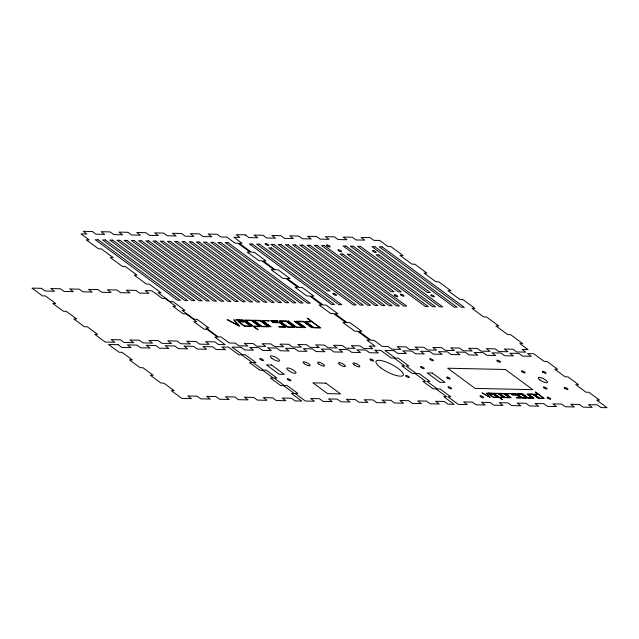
<?xml version="1.0" encoding="UTF-8"?>
<svg xmlns="http://www.w3.org/2000/svg" width="639" height="639" viewBox="0 0 639 639"><rect width="100%" height="100%" fill="white"/><g stroke="black" fill="none" stroke-linecap="round" stroke-linejoin="round"><path stroke-width="0.96" d="M92.32 231.51L83.254 231.31L86.912 234.002L80.945 233.874L89.172 239.921L86.281 239.857L98.438 248.795L101.321 248.859L113.111 257.533L110.227 257.469L122.376 266.407L125.268 266.471L137.05 275.145L134.166 275.082L146.323 284.02L149.207 284.083L160.996 292.758L158.105 292.694L170.262 301.632L173.145 301.696L184.935 310.37L182.051 310.306L194.2 319.252L197.092 319.316L208.873 327.983L205.99 327.919L218.147 336.865L221.03 336.929L229.249 342.975L235.216 343.103L238.874 345.795L247.932 345.995L244.274 343.303L253.052 343.502L256.71 346.186L265.776 346.394L262.118 343.702L270.896 343.894L274.546 346.586L283.612 346.785L279.954 344.094L288.732 344.285L292.39 346.977L301.456 347.177L297.798 344.485L306.568 344.685L310.227 347.368L319.292 347.568L315.634 344.884L324.412 345.076L328.071 347.768L337.136 347.967L333.478 345.276L342.248 345.467L345.907 348.159L354.972 348.359L351.314 345.667L360.092 345.859L363.751 348.551L372.809 348.75L369.158 346.066L375.117 346.194L366.898 340.148L369.781 340.212L357.624 331.266L354.741 331.202L342.951 322.535L345.843 322.599L333.686 313.653L330.802 313.589L319.013 304.923L321.896 304.987L309.747 296.041L306.856 295.977L295.074 287.31L297.958 287.374L285.801 278.428L282.917 278.364L271.128 269.698L274.019 269.762L261.862 260.816L258.979 260.752L247.189 252.078L250.073 252.141L237.924 243.203L235.032 243.139L226.813 237.093L220.854 236.957L217.196 234.273L208.13 234.074L211.789 236.757L203.01 236.566L199.352 233.874L190.294 233.674L193.944 236.366L185.174 236.174L181.516 233.483L172.45 233.283L176.108 235.975L167.33 235.775L163.672 233.091L154.614 232.892L158.272 235.575L149.494 235.384L145.836 232.692L136.77 232.492L140.428 235.184L131.65 234.992L128 232.3L118.934 232.101L122.592 234.793L113.814 234.601L110.156 231.909L101.09 231.709L104.748 234.393L95.978 234.201L92.32 231.51M245.256 234.888L236.19 234.689L239.849 237.381L233.882 237.245L242.109 243.299L239.218 243.235L251.375 252.173L254.258 252.237L266.048 260.912L263.164 260.848L275.313 269.786L278.197 269.85L289.986 278.524L287.103 278.46L299.26 287.398L302.143 287.462L313.933 296.137L311.041 296.073L323.198 305.011L326.082 305.075L337.871 313.749L334.988 313.685L347.137 322.623L350.02 322.687L361.81 331.361L358.926 331.298L371.083 340.236L373.967 340.299L382.186 346.354L388.153 346.482L391.803 349.174L400.869 349.373L397.21 346.681L405.989 346.873L409.647 349.565L418.713 349.765L415.054 347.073L423.825 347.273L427.483 349.964L436.549 350.164L432.891 347.472L441.669 347.664L445.327 350.356L454.393 350.555L450.735 347.864L459.505 348.055L463.163 350.747L472.229 350.947L468.571 348.255L477.349 348.455L481.007 351.138L490.065 351.346L486.415 348.654L495.185 348.846L498.843 351.538L507.909 351.738L504.251 349.046L513.029 349.237L516.687 351.929L525.745 352.129L522.087 349.437L528.054 349.573L519.834 343.526L522.718 343.59L510.561 334.644L507.678 334.58L495.888 325.906L498.771 325.97L486.622 317.032L483.739 316.968L471.949 308.294L474.833 308.357L462.684 299.419L459.792 299.356L448.011 290.681L450.894 290.745L438.737 281.807L435.854 281.743L424.064 273.069L426.948 273.133L414.799 264.195L411.915 264.131L400.126 255.456L403.009 255.52L390.86 246.582L387.969 246.518L379.75 240.472L373.791 240.336L370.133 237.644L361.067 237.444L364.725 240.136L355.947 239.944L352.289 237.253L343.223 237.053L346.881 239.745L338.111 239.553L334.453 236.861L325.387 236.662L329.045 239.345L320.267 239.154L316.609 236.462L307.551 236.262L311.201 238.954L302.431 238.762L298.772 236.071L289.707 235.871L293.365 238.563L284.587 238.371L280.928 235.679L271.871 235.479L275.529 238.171L266.751 237.972L263.092 235.28L254.026 235.08L257.685 237.772L248.906 237.58L245.256 234.888M98.166 239.801L95.283 239.737L177.57 300.274L180.462 300.338L98.166 239.801M105.387 239.96L102.496 239.897L184.791 300.434L187.674 300.498L105.387 239.96M112.6 240.112L109.716 240.056L192.004 300.594L194.887 300.657L112.6 240.112M119.812 240.272L116.929 240.208L199.216 300.753L202.1 300.809L119.812 240.272M127.025 240.432L124.142 240.368L206.429 300.905L209.312 300.969L127.025 240.432M134.238 240.591L131.354 240.528L213.642 301.065L216.525 301.129L134.238 240.591M141.451 240.751L138.567 240.687L220.854 301.225L223.746 301.288L141.451 240.751M148.671 240.911L145.78 240.847L228.075 301.384L230.959 301.448L148.671 240.911M155.884 241.071L152.993 241.007L235.288 301.544L238.171 301.608L155.884 241.071M163.097 241.23L160.213 241.167L242.501 301.704L245.384 301.768L163.097 241.23M170.309 241.39L167.426 241.326L249.713 301.864L252.597 301.928L170.309 241.39M177.522 241.55L174.639 241.486L256.926 302.023L259.809 302.087L177.522 241.55M184.735 241.71L181.851 241.646L264.139 302.183L267.03 302.247L184.735 241.71M191.948 241.869L189.064 241.806L271.351 302.343L274.243 302.407L191.948 241.869M199.168 242.029L196.277 241.965L278.572 302.503L281.456 302.567L199.168 242.029M206.381 242.189L203.498 242.125L285.785 302.662L288.668 302.726L206.381 242.189M213.594 242.349L210.71 242.285L292.997 302.822L295.881 302.886L213.594 242.349M220.806 242.508L217.923 242.445L300.21 302.982L303.094 303.046L220.806 242.508M228.019 242.668L225.136 242.604L307.423 303.142L310.306 303.206L228.019 242.668M252.205 243.978L249.314 243.914L331.609 304.452L334.493 304.515L252.205 243.978M259.418 244.138L256.535 244.074L338.822 304.611L341.705 304.675L259.418 244.138M273.843 244.457L270.96 244.394L353.247 304.931L356.131 304.995L273.843 244.457M281.056 244.617L278.173 244.553L360.46 305.091L363.351 305.154L281.056 244.617M288.269 244.777L285.385 244.713L367.673 305.25L370.564 305.314L288.269 244.777M295.49 244.937L292.598 244.873L374.893 305.41L377.777 305.474L295.49 244.937M302.702 245.096L299.811 245.033L382.106 305.57L384.99 305.634L302.702 245.096M309.915 245.256L307.032 245.192L389.319 305.73L392.202 305.793L309.915 245.256M317.128 245.416L314.244 245.352L396.531 305.889L399.415 305.953L317.128 245.416M324.34 245.576L321.457 245.512L403.744 306.049L406.628 306.113L324.34 245.576M345.987 246.055L343.095 245.991L425.39 306.528L428.274 306.592L345.987 246.055M353.199 246.215L350.316 246.151L432.603 306.688L435.486 306.752L353.199 246.215M360.412 246.374L357.528 246.311L439.816 306.848L442.699 306.912L360.412 246.374M374.837 246.686L371.954 246.622L454.241 307.159L457.133 307.223L374.837 246.686M382.05 246.846L379.167 246.782L461.454 307.319L464.345 307.383L382.05 246.846M271.567 247.932L268.684 247.868L327.2 290.921L330.083 290.985L271.567 247.932M342.895 254.074L340.012 254.01L391.212 291.68L394.095 291.743L342.895 254.074M350.108 254.234L347.225 254.17L398.424 291.839L401.308 291.903L350.108 254.234M378.967 254.873L376.075 254.809L427.283 292.478L430.167 292.542L378.967 254.873M41.463 288.325L31.95 288.117L42.517 295.889L45.401 295.953L55.697 303.525L52.813 303.461L63.469 311.305L66.352 311.369L76.648 318.941L73.765 318.877L84.42 326.721L87.303 326.785L97.599 334.357L94.708 334.293L105.275 342.065L114.796 342.272L111.138 339.581L120.436 339.788L124.094 342.48L133.687 342.688L130.029 340.004L139.326 340.204L142.984 342.895L152.577 343.111L148.919 340.419L158.216 340.619L161.875 343.311L171.468 343.526L167.809 340.835L177.107 341.042L180.765 343.734L190.35 343.942L186.7 341.25L195.997 341.458L199.656 344.149L209.241 344.357L205.582 341.665L214.888 341.873L218.546 344.565L225.176 344.709L214.792 337.072L217.675 337.136L207.02 329.293L204.129 329.229L193.841 321.657L196.724 321.721L186.069 313.885L183.177 313.821L172.889 306.249L175.773 306.313L165.118 298.469L162.226 298.405L151.842 290.761L145.213 290.617L148.871 293.309L139.574 293.101L135.915 290.41L126.322 290.202L129.981 292.894L120.683 292.686L117.025 289.994L107.432 289.786L111.09 292.478L101.793 292.271L98.134 289.579L88.549 289.371L92.2 292.055L82.902 291.855L79.244 289.163L69.659 288.948L73.317 291.64L64.012 291.432L60.354 288.748L50.769 288.532L54.427 291.224L45.121 291.017L41.463 288.325M307.599 318.31L307.167 318.294L319.788 327.583L313.725 327.448L306.049 321.792L310.81 321.904L310.258 321.497L305.067 321.385L313.845 327.839L320.77 327.991L307.599 318.31M227.588 319.676L227.157 319.66L239.601 326.202L234.082 319.812L233.65 319.804L238.85 325.794L227.588 319.676M242.74 320.003L235.815 319.851L242.852 320.403L250.536 326.05L244.473 325.914L238.986 321.88L243.747 321.984L243.203 321.585L238.004 321.465L244.585 326.313L251.518 326.465L242.74 320.003M251.391 320.195L244.465 320.043L258.068 329.74L245.448 320.458L251.51 320.594L259.186 326.241L254.426 326.138L254.977 326.537L260.169 326.657L251.391 320.195M260.049 320.387L253.124 320.235L261.902 326.697L268.827 326.849L260.049 320.387M268.707 320.578L261.782 320.427L270.992 326.896L262.765 320.842L269.259 320.986L268.707 320.578M277.366 320.77L270.441 320.618L273.18 322.639L279.674 322.783L285.162 326.817L278.668 326.673L279.219 327.072L286.144 327.232L279.555 322.383L273.069 322.24L271.423 321.034L277.909 321.177L277.366 320.77M286.024 320.962L279.099 320.81L287.869 327.264L294.795 327.416L286.024 320.962M288.181 321.01L287.75 321.002L296.528 327.456L303.453 327.607L294.675 321.153L294.244 321.145L302.471 327.2L296.416 327.064L288.181 321.01M303.333 321.345L296.408 321.193L305.186 327.647L305.618 327.655L297.391 321.601L303.453 321.736L312.112 327.799L303.333 321.345M260.169 320.786L254.106 320.65L261.79 326.297L267.845 326.433L260.169 320.786M286.136 321.353L280.074 321.225L287.758 326.872L293.82 327.008L286.136 321.353M241.023 347.281L232.037 347.081L242.421 354.717L245.304 354.781L255.959 362.625L253.076 362.561L263.372 370.133L266.255 370.197L276.911 378.04L274.027 377.976L284.323 385.549L287.207 385.613L297.862 393.448L294.978 393.384L305.362 401.028L314.356 401.228L310.698 398.536L319.476 398.728L323.134 401.42L332.192 401.619L328.534 398.928L337.312 399.119L340.97 401.811L350.036 402.011L346.378 399.319L355.156 399.519L358.806 402.203L367.872 402.41L364.214 399.718L372.992 399.91L376.651 402.602L385.716 402.802L382.058 400.11L390.828 400.302L394.487 402.993L403.552 403.193L399.894 400.501L408.672 400.701L412.331 403.385L421.397 403.584L417.738 400.901L426.509 401.092L430.167 403.784L439.233 403.984L435.574 401.292L444.353 401.484L448.011 404.175L454.113 404.311L443.73 396.675L446.613 396.739L435.958 388.895L433.074 388.832L422.778 381.259L425.662 381.323L415.007 373.48L412.123 373.416L401.827 365.843L404.711 365.907L394.055 358.072L391.172 358.008L380.788 350.364L374.678 350.228L378.336 352.92L369.558 352.728L365.907 350.036L356.842 349.837L360.5 352.528L351.722 352.337L348.063 349.645L338.997 349.445L342.656 352.137L333.885 351.937L330.227 349.245L321.161 349.046L324.82 351.738L316.041 351.546L312.383 348.854L303.317 348.654L306.976 351.346L298.205 351.154L294.547 348.463L285.481 348.263L289.14 350.955L280.361 350.755L276.703 348.063L267.645 347.864L271.295 350.555L262.525 350.364L258.867 347.672L249.801 347.472L253.459 350.164L244.681 349.972L241.023 347.281M393.959 350.659L384.974 350.46L395.357 358.096L398.241 358.159L408.896 366.003L406.013 365.939L416.309 373.511L419.192 373.575L429.847 381.411L426.964 381.347L437.26 388.919L440.143 388.983L450.799 396.827L447.915 396.763L458.299 404.407L467.293 404.599L463.634 401.915L472.413 402.107L476.063 404.799L485.129 404.998L481.471 402.306L490.249 402.498L493.907 405.19L502.973 405.39L499.315 402.698L508.085 402.889L511.743 405.581L520.809 405.781L517.151 403.089L525.929 403.289L529.587 405.981L538.653 406.18L534.995 403.489L543.765 403.68L547.423 406.372L556.489 406.572L552.831 403.88L561.609 404.072L565.267 406.763L574.325 406.963L570.675 404.271L579.445 404.471L583.103 407.163L592.169 407.362L588.511 404.671L597.289 404.862L600.948 407.554L607.05 407.69L596.666 400.046L599.55 400.11L588.894 392.274L586.011 392.21L575.715 384.638L578.599 384.702L567.943 376.858L565.06 376.794L554.764 369.222L557.647 369.286L546.992 361.442L544.109 361.378L533.725 353.742L527.614 353.607L531.273 356.298L522.494 356.107L518.836 353.415L509.778 353.215L513.436 355.907L504.658 355.707L501 353.016L491.934 352.816L495.592 355.508L486.814 355.316L483.164 352.624L474.098 352.424L477.756 355.116L468.978 354.925L465.32 352.233L456.254 352.033L459.912 354.725L451.142 354.525L447.484 351.841L438.418 351.634L442.076 354.325L433.298 354.134L429.64 351.442L420.574 351.242L424.232 353.934L415.462 353.742L411.804 351.051L402.738 350.851L406.396 353.543L397.618 353.343L393.959 350.659M118.087 344.693L108.574 344.485L119.134 352.257L122.025 352.321L132.313 359.893L129.429 359.829L140.085 367.673L142.976 367.737L153.264 375.309L150.381 375.245L161.036 383.088L163.927 383.152L174.215 390.725L171.332 390.661L181.899 398.432L191.412 398.64L187.762 395.948L197.06 396.156L200.718 398.848L210.303 399.055L206.645 396.364L215.95 396.571L219.608 399.263L229.193 399.479L225.535 396.787L234.84 396.987L238.499 399.679L248.084 399.894L244.425 397.202L253.731 397.41L257.381 400.094L266.974 400.31L263.316 397.618L272.613 397.825L276.272 400.517L285.865 400.725L282.206 398.033L291.504 398.241L295.162 400.933L301.792 401.076L291.408 393.44L294.299 393.504L283.636 385.66L280.753 385.597L270.457 378.024L273.348 378.088L262.685 370.245L259.801 370.181L249.506 362.617L252.397 362.672L241.734 354.837L238.85 354.773L228.466 347.129L221.837 346.985L225.495 349.677L216.19 349.469L212.531 346.777L202.946 346.57L206.605 349.261L197.299 349.054L193.641 346.362L184.056 346.154L187.714 348.846L178.409 348.638L174.759 345.947L165.166 345.731L168.824 348.423L159.526 348.223L155.868 345.531L146.275 345.316L149.933 348.007L140.636 347.8L136.978 345.116L127.385 344.9L131.043 347.592L121.745 347.384L118.087 344.693M505.377 369.494L447.667 368.216L475.096 388.4L532.806 389.67L505.377 369.494M271.479 364.981L266.431 364.869L279.235 374.286L284.283 374.398L271.479 364.981M432.244 373.032L427.187 372.92L439.991 382.338L445.04 382.449L432.244 373.032M325.914 383.144L312.926 382.857L327.559 393.624L340.539 393.912L325.914 383.144M535.538 392.074L543.661 398.257L539.62 398.169L534.5 394.399L537.671 394.471L537.311 394.199L533.845 394.127L539.699 398.432L544.316 398.536L535.538 392.074M482.189 392.985L490.201 397.338L486.519 393.081L489.698 397.067L482.189 392.985M492.294 393.209L487.677 393.105L492.365 393.472L497.493 397.234L493.452 397.146L489.793 394.455L492.965 394.527L492.597 394.255L489.139 394.183L493.524 397.41L498.14 397.514L492.294 393.209M498.061 393.336L493.444 393.233L502.51 399.694L494.099 393.512L498.14 393.6L503.26 397.362L500.089 397.298L500.449 397.562L503.915 397.642L498.061 393.336M503.836 393.464L499.219 393.36L505.066 397.666L509.682 397.77L503.836 393.464M509.602 393.592L504.986 393.488L511.128 397.801L505.641 393.768L509.97 393.856L509.602 393.592M515.377 393.72L510.761 393.616L512.59 394.958L516.919 395.054L520.577 397.746L516.248 397.65L516.616 397.921L521.232 398.025L516.839 394.79L512.51 394.702L511.416 393.888L515.745 393.983L515.377 393.72M521.144 393.848L516.528 393.744L522.382 398.049L526.999 398.153L521.144 393.848M522.59 393.88L528.157 398.177L532.774 398.281L526.919 393.975L532.119 398.001L528.078 397.913L522.59 393.88M532.686 394.103L528.07 393.999L533.924 398.305L528.725 394.271L532.766 394.359L538.541 398.409L532.686 394.103M503.915 393.728L499.874 393.64L504.994 397.402L509.035 397.49L503.915 393.728M521.224 394.111L517.183 394.015L522.303 397.785L526.344 397.873L521.224 394.111M430.359 359.653A2.069 0.583 27.1 0 0 433.386 360.66A2.069 0.583 27.1 0 0 430.902 358.798A2.069 0.583 27.1 0 0 430.359 359.653M480.648 396.651A2.069 0.583 27.1 0 0 483.675 397.658A2.069 0.583 27.1 0 0 481.191 395.797A2.069 0.583 27.1 0 0 480.648 396.651M497.454 361.139A2.069 0.583 27.1 0 0 500.481 362.145A2.069 0.583 27.1 0 0 497.989 360.284A2.069 0.583 27.1 0 0 497.454 361.139M522.087 371.794A2.069 0.583 27.1 0 0 525.106 372.801A2.069 0.583 27.1 0 0 522.622 370.939A2.069 0.583 27.1 0 0 522.087 371.794M544.029 387.937A2.069 0.583 27.1 0 0 547.056 388.943A2.069 0.583 27.1 0 0 544.564 387.082A2.069 0.583 27.1 0 0 544.029 387.937M547.743 398.129A2.069 0.583 27.1 0 0 550.762 399.143A2.069 0.583 27.1 0 0 548.278 397.274A2.069 0.583 27.1 0 0 547.743 398.129M543.006 372.257A2.069 0.583 27.1 0 0 546.033 373.264A2.069 0.583 27.1 0 0 543.541 371.403A2.069 0.583 27.1 0 0 543.006 372.257M564.948 388.4A2.069 0.583 27.1 0 0 567.975 389.407A2.069 0.583 27.1 0 0 565.491 387.546A2.069 0.583 27.1 0 0 564.948 388.4M447.284 377.976A1.941 0.543 27.1 0 0 450.12 378.919A1.941 0.543 27.1 0 0 447.787 377.17A1.941 0.543 27.1 0 0 447.284 377.976M539.907 379.917A5.184 1.454 27.1 0 0 547.471 382.434A5.184 1.454 27.1 0 0 541.257 377.777A5.184 1.454 27.1 0 0 539.907 379.917M271.99 358.407A5.184 1.454 27.1 0 0 279.555 360.923A5.184 1.454 27.1 0 0 273.34 356.266A5.184 1.454 27.1 0 0 271.99 358.407M288.445 370.516A5.184 1.454 27.1 0 0 296.009 373.032A5.184 1.454 27.1 0 0 289.794 368.376A5.184 1.454 27.1 0 0 288.445 370.516M287.885 379.67A2.069 0.583 27.1 0 0 290.905 380.676A2.069 0.583 27.1 0 0 288.421 378.815A2.069 0.583 27.1 0 0 287.885 379.67M260.448 359.493A2.069 0.583 27.1 0 0 263.476 360.5A2.069 0.583 27.1 0 0 260.992 358.639A2.069 0.583 27.1 0 0 260.448 359.493M448.642 387.721A2.069 0.583 27.1 0 0 451.669 388.728A2.069 0.583 27.1 0 0 449.185 386.867A2.069 0.583 27.1 0 0 448.642 387.721M421.213 367.545A2.069 0.583 27.1 0 0 424.24 368.551A2.069 0.583 27.1 0 0 421.748 366.69A2.069 0.583 27.1 0 0 421.213 367.545M304.38 363.703A3.882 1.094 27.1 0 0 310.059 365.596A3.882 1.094 27.1 0 0 305.394 362.097A3.882 1.094 27.1 0 0 304.38 363.703M318.813 364.022A3.882 1.094 27.1 0 0 324.484 365.915A3.882 1.094 27.1 0 0 319.819 362.417A3.882 1.094 27.1 0 0 318.813 364.022M339.732 364.486A3.882 1.094 27.1 0 0 345.403 366.371A3.882 1.094 27.1 0 0 340.747 362.88A3.882 1.094 27.1 0 0 339.732 364.486M354.158 364.805A3.882 1.094 27.1 0 0 359.829 366.69A3.882 1.094 27.1 0 0 355.172 363.2A3.882 1.094 27.1 0 0 354.158 364.805M380.852 367.864A15.28 4.289 27.1 0 0 403.169 375.301A15.28 4.289 27.1 0 0 384.838 361.562A15.28 4.289 27.1 0 0 380.852 367.864M370.604 359.965A2.069 0.583 27.1 0 0 373.631 360.979A2.069 0.583 27.1 0 0 371.147 359.11A2.069 0.583 27.1 0 0 370.604 359.965M406.26 376.411A2.069 0.583 27.1 0 0 409.287 377.417A2.069 0.583 27.1 0 0 406.795 375.556A2.069 0.583 27.1 0 0 406.26 376.411M333.47 294.291A2.069 0.583 27.1 0 0 336.489 295.298A2.069 0.583 27.1 0 0 334.005 293.437A2.069 0.583 27.1 0 0 333.47 294.291M265.808 244.521A2.069 0.583 27.1 0 0 268.835 245.528A2.069 0.583 27.1 0 0 266.351 243.667A2.069 0.583 27.1 0 0 265.808 244.521M327.128 245.871A2.069 0.583 27.1 0 0 330.155 246.878A2.069 0.583 27.1 0 0 327.663 245.017A2.069 0.583 27.1 0 0 327.128 245.871M394.782 295.649A2.069 0.583 27.1 0 0 397.809 296.656A2.069 0.583 27.1 0 0 395.325 294.795A2.069 0.583 27.1 0 0 394.782 295.649M401.084 295.13A2.069 0.583 27.1 0 0 404.112 296.145A2.069 0.583 27.1 0 0 401.627 294.275A2.069 0.583 27.1 0 0 401.084 295.13M338.574 250.696A2.069 0.583 27.1 0 0 341.601 251.702A2.069 0.583 27.1 0 0 339.117 249.841A2.069 0.583 27.1 0 0 338.574 250.696M373.2 251.454A2.069 0.583 27.1 0 0 376.227 252.461A2.069 0.583 27.1 0 0 373.743 250.6A2.069 0.583 27.1 0 0 373.2 251.454M431.381 295.801A2.069 0.583 27.1 0 0 434.408 296.808A2.069 0.583 27.1 0 0 431.924 294.946A2.069 0.583 27.1 0 0 431.381 295.801"/></g></svg>
